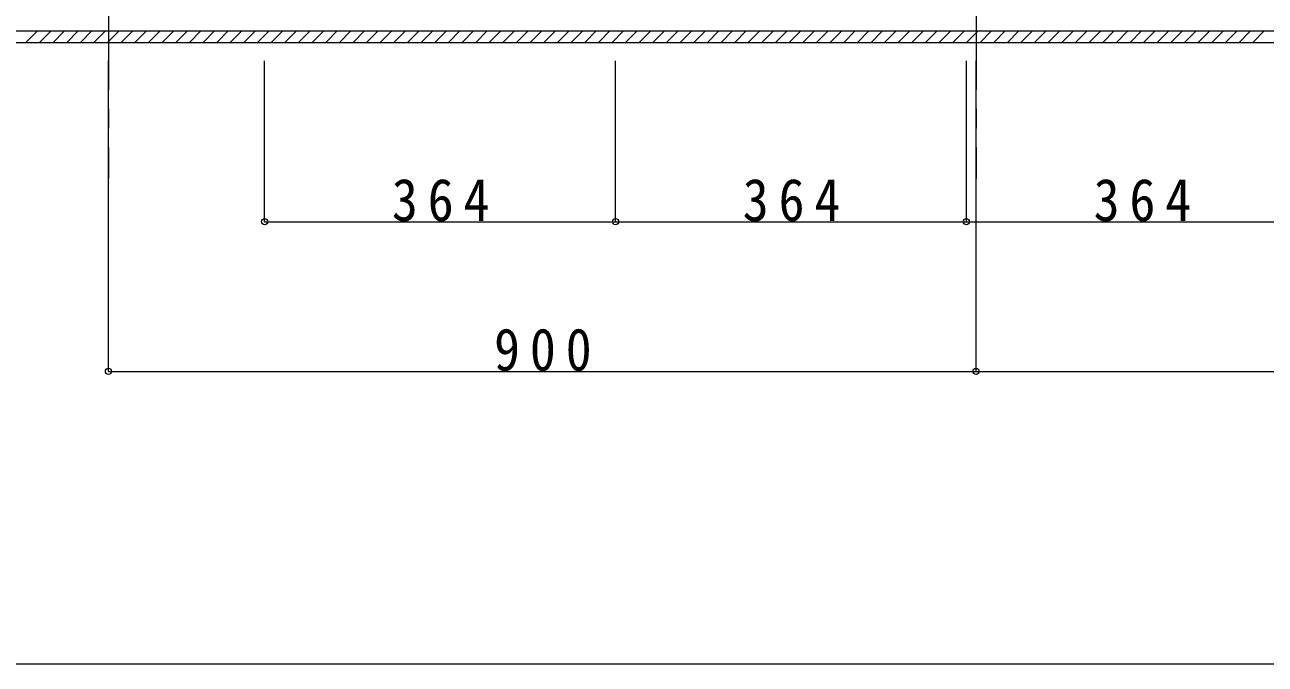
# Model space of a CAD drawing. Units: millimetres at full size, sheet at 1:20. Extents: x -4155 to 4045, y -2866 to 2834.
# Drawn here: x -166 to 1121, y 114 to 776 of the extents above; entities that cross this region are included whole.
import ezdxf

# ---------------------------------------------------------------- set-up
doc = ezdxf.new("R2010")
doc.units = ezdxf.units.MM
doc.header["$LTSCALE"] = 20
doc.linetypes.add('CHAIN1', pattern=[8, 5, -1, 1, -1])
for name, color, linetype, lineweight in [('1-0_断面', 7, 'Continuous', 9), ('1-1_寸法', 7, 'Continuous', 9), ('F-1_レイアウト', 7, 'Continuous', 9)]:
    doc.layers.add(name, color=color, linetype=linetype, lineweight=lineweight)
doc.styles.add('ＭＳ ゴシック', font='')
doc.styles.get('ＭＳ ゴシック').set_extended_font_data('MS Gothic')

msp = doc.modelspace()

# ---------------------------------------------------------------- linework, layer by layer
at = {"layer": '1-0_断面', "color": 4, "linetype": 'CHAIN1'}
for p, q in [((-78.74, 2569.35), (-78.74, 617.05)), ((821.26, 2569.35), (821.26, 617.05))]:
    msp.add_line(p, q, dxfattribs=at)
at = {"layer": '1-0_断面'}
for p, q in [((-269.22, 770.18), (3772.19, 770.18)), ((-164.48, 758.18), (-152.48, 770.18)), ((-164.48, 758.18), (-152.48, 770.18)), ((-150.34, 758.18), (-138.34, 770.18)), ((-136.2, 758.18), (-124.2, 770.18)), ((-122.06, 758.18), (-110.06, 770.18)), ((-107.91, 758.18), (-95.91, 770.18)), ((-93.77, 758.18), (-81.77, 770.18)), ((-79.63, 758.18), (-67.63, 770.18)), ((-65.49, 758.18), (-53.49, 770.18)), ((-51.35, 758.18), (-39.35, 770.18)), ((-37.2, 758.18), (-25.2, 770.18)), ((-23.06, 758.18), (-11.06, 770.18)), ((-8.92, 758.18), (3.08, 770.18)), ((5.22, 758.18), (17.22, 770.18)), ((19.37, 758.18), (31.37, 770.18)), ((33.51, 758.18), (45.51, 770.18)), ((47.65, 758.18), (59.65, 770.18)), ((61.79, 758.18), (73.79, 770.18)), ((75.93, 758.18), (87.93, 770.18)), ((90.08, 758.18), (102.08, 770.18)), ((104.22, 758.18), (116.22, 770.18)), ((118.36, 758.18), (130.36, 770.18)), ((132.5, 758.18), (144.5, 770.18)), ((146.64, 758.18), (158.64, 770.18)), ((160.79, 758.18), (172.79, 770.18)), ((174.93, 758.18), (186.93, 770.18)), ((189.07, 758.18), (201.07, 770.18)), ((203.21, 758.18), (215.21, 770.18)), ((217.36, 758.18), (229.36, 770.18)), ((231.5, 758.18), (243.5, 770.18)), ((245.64, 758.18), (257.64, 770.18)), ((259.78, 758.18), (271.78, 770.18)), ((273.92, 758.18), (285.92, 770.18)), ((288.07, 758.18), (300.07, 770.18)), ((302.21, 758.18), (314.21, 770.18)), ((316.35, 758.18), (328.35, 770.18)), ((330.49, 758.18), (342.49, 770.18)), ((344.63, 758.18), (356.63, 770.18)), ((358.78, 758.18), (370.78, 770.18)), ((372.92, 758.18), (384.92, 770.18)), ((387.06, 758.18), (399.06, 770.18)), ((401.2, 758.18), (413.2, 770.18)), ((415.35, 758.18), (427.35, 770.18)), ((429.49, 758.18), (441.49, 770.18)), ((443.63, 758.18), (455.63, 770.18)), ((457.77, 758.18), (469.77, 770.18)), ((471.91, 758.18), (483.91, 770.18)), ((486.06, 758.18), (498.06, 770.18)), ((500.2, 758.18), (512.2, 770.18)), ((514.34, 758.18), (526.34, 770.18)), ((528.48, 758.18), (540.48, 770.18)), ((542.62, 758.18), (554.62, 770.18)), ((556.77, 758.18), (568.77, 770.18)), ((570.91, 758.18), (582.91, 770.18)), ((585.05, 758.18), (597.05, 770.18)), ((599.19, 758.18), (611.19, 770.18)), ((613.33, 758.18), (625.33, 770.18)), ((627.48, 758.18), (639.48, 770.18)), ((641.62, 758.18), (653.62, 770.18)), ((655.76, 758.18), (667.76, 770.18)), ((669.9, 758.18), (681.9, 770.18)), ((684.05, 758.18), (696.05, 770.18)), ((698.19, 758.18), (710.19, 770.18)), ((712.33, 758.18), (724.33, 770.18)), ((726.47, 758.18), (738.47, 770.18)), ((740.61, 758.18), (752.61, 770.18)), ((754.76, 758.18), (766.76, 770.18)), ((768.9, 758.18), (780.9, 770.18)), ((783.04, 758.18), (795.04, 770.18)), ((797.18, 758.18), (809.18, 770.18)), ((811.32, 758.18), (823.32, 770.18)), ((825.47, 758.18), (837.47, 770.18)), ((839.61, 758.18), (851.61, 770.18)), ((853.75, 758.18), (865.75, 770.18)), ((867.89, 758.18), (879.89, 770.18)), ((882.04, 758.18), (894.04, 770.18)), ((896.18, 758.18), (908.18, 770.18)), ((910.32, 758.18), (922.32, 770.18)), ((924.46, 758.18), (936.46, 770.18)), ((938.6, 758.18), (950.6, 770.18)), ((952.75, 758.18), (964.75, 770.18)), ((966.89, 758.18), (978.89, 770.18)), ((981.03, 758.18), (993.03, 770.18)), ((995.17, 758.18), (1007.17, 770.18)), ((1009.31, 758.18), (1021.31, 770.18)), ((1023.46, 758.18), (1035.46, 770.18)), ((1037.6, 758.18), (1049.6, 770.18)), ((1051.74, 758.18), (1063.74, 770.18)), ((1065.88, 758.18), (1077.88, 770.18)), ((1080.03, 758.18), (1092.03, 770.18)), ((1094.17, 758.18), (1106.17, 770.18)), ((1108.31, 758.18), (1120.31, 770.18)), ((-269.22, 758.18), (3772.19, 758.18))]:
    msp.add_line(p, q, dxfattribs=at)
at = {"layer": '1-1_寸法'}
for p, q in [((-78.74, 417.15), (-78.74, 739.16)), ((83.26, 572.3), (83.26, 739.16)), ((447.26, 572.3), (447.26, 739.16)), ((821.26, 417.15), (821.26, 739.16)), ((83.26, 572.3), (447.26, 572.3)), ((-78.74, 417.15), (821.26, 417.15))]:
    msp.add_line(p, q, dxfattribs=at)
for points in [[(447.26, 572.3), (811.26, 572.3), (811.26, 739.16)], [(811.26, 572.3), (1175.26, 572.3), (1175.26, 739.16)], [(821.26, 417.15), (1721.26, 417.15), (1721.26, 739.16)]]:
    msp.add_lwpolyline(points, dxfattribs=at)
for centre in [(83.26, 572.3), (447.26, 572.3), (811.26, 572.3), (-78.74, 417.15), (821.26, 417.15)]:
    msp.add_circle(centre, 3.19, dxfattribs=at)
at = {"layer": 'F-1_レイアウト'}
msp.add_line((4045.15, 113.62), (-877.93, 113.62), dxfattribs=at)

# ---------------------------------------------------------------- texts
at = {"layer": '1-1_寸法', "char_height": 43.99, "attachment_point": 7, "style": 'ＭＳ ゴシック'}
for s, insert in [('\\T1.38;\\W0.9;364', (215.26, 572.3)), ('\\T1.38;\\W0.9;364', (579.26, 572.3)), ('\\T1.38;\\W0.9;364', (943.26, 572.3)), ('\\T1.38;\\W0.9;900', (321.26, 417.15))]:
    msp.add_mtext(s, dxfattribs=dict(at, insert=insert))

doc.saveas('drawing.dxf')
